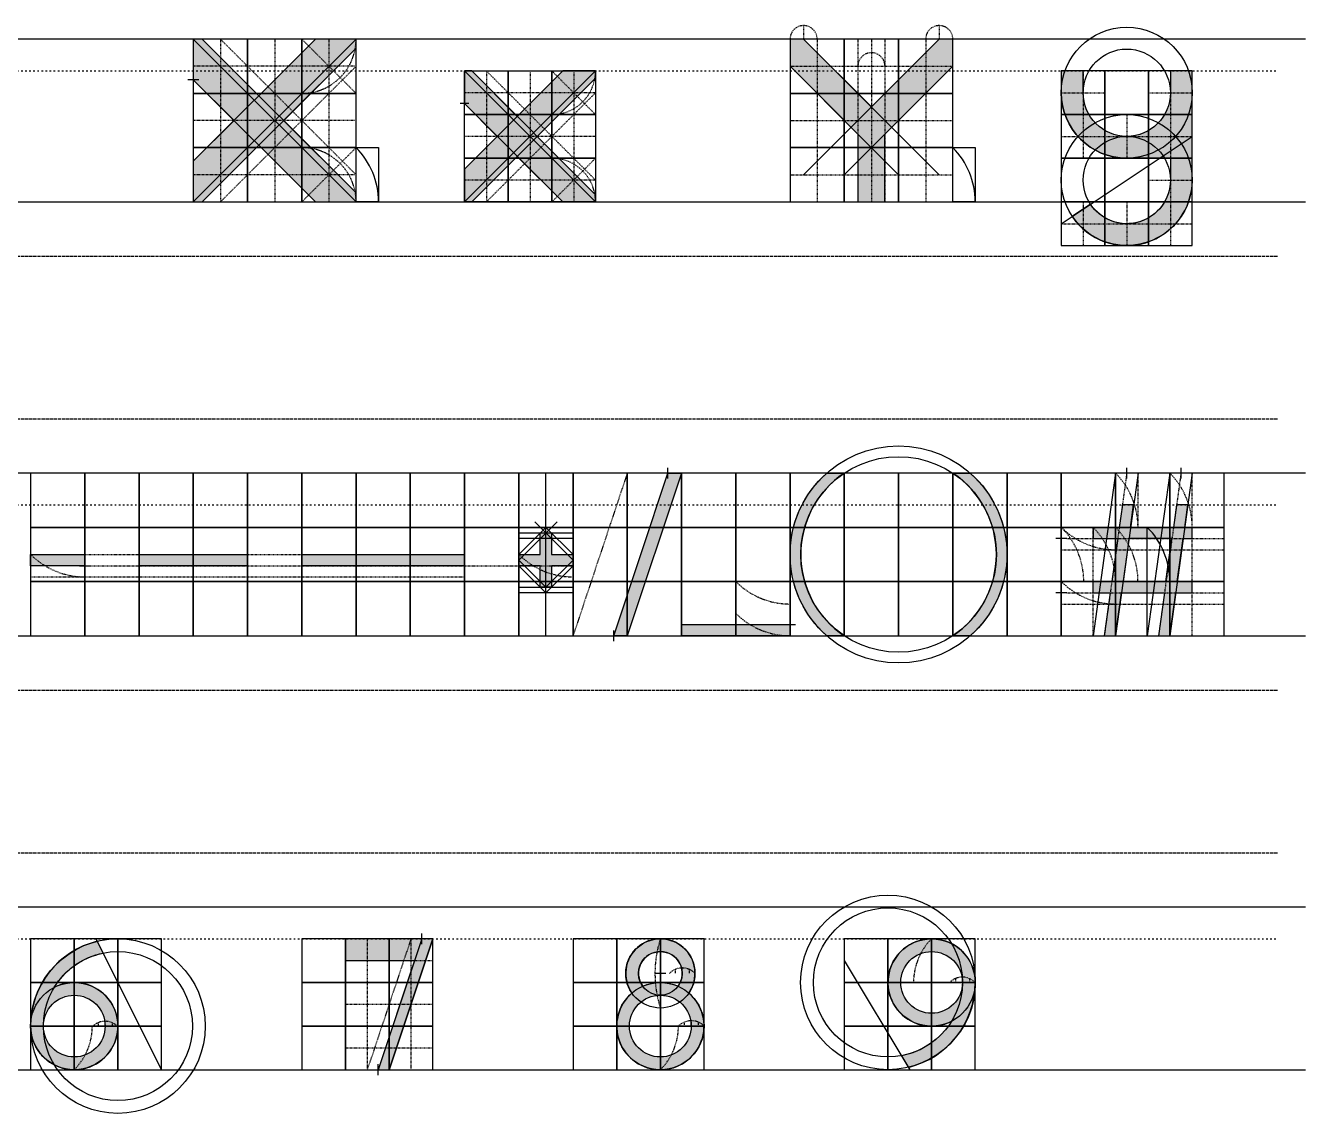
# Model space of a CAD drawing. Header units: millimetres. Extents: x -19 to 3010, y -292 to 470.
# Drawn here: x 1949.1 to 2185, y -88 to 112.5 of the extents above; entities that cross this region are included whole.
import ezdxf

# ---------------------------------------------------------------- set-up
doc = ezdxf.new("R2010")
doc.units = ezdxf.units.MM
doc.linetypes.add('ACAD_ISO02W100', pattern=[15, 12, -3])
doc.linetypes.add('ACAD_ISO03W100', pattern=[30, 12, -18])
for name, color, linetype in [('GUIDES', 252, 'Continuous'), ('guides_minor', 12, 'Continuous'), ('Lettering', 7, 'Continuous'), ('LINES', 252, 'Continuous'), ('Outlines', 5, 'Continuous')]:
    doc.layers.add(name, color=color, linetype=linetype)

msp = doc.modelspace()

# ---------------------------------------------------------------- hatches: boundary and pattern name
at = {"layer": 'Lettering'}
h = msp.add_hatch(color=256, dxfattribs=at)
h.dxf.hatch_style = 1
h.paths.add_polyline_path([(2010, 108.3578643762689), (2010, 110), (2002.5, 110), (1992.071067811866, 99.5710678118653), (1981.642135623731, 110), (1980, 110), (1980, 102.5), (1987.5, 95), (1980, 87.5), (1980, 80), (1981.642135623731, 80), (1992.071067811866, 90.4289321881347), (2002.5, 80), (2010, 80), (2010, 81.64213562373106), (1996.642135623731, 95.00000000000023)])
h = msp.add_hatch(color=256, dxfattribs=at)
h.dxf.hatch_style = 1
h.paths.add_polyline_path([(2092.5, 110), (2090, 110), (2090, 105), (2102.5, 92.5), (2102.5, 80), (2107.5, 80), (2107.5, 92.5), (2120, 105), (2120, 110), (2117.5, 110), (2105, 97.5)])
h = msp.add_hatch(color=256, dxfattribs=at)
h.dxf.hatch_style = 1
h.paths.add_polyline_path([(2054.142135623731, 102.8206469257085), (2054.142135623731, 104.142135623731), (2048.106601717798, 104.142135623731), (2039.714045207911, 95.74957911384297), (2031.321488698022, 104.142135623731), (2030, 104.142135623731), (2030, 98.10660171779807), (2036.035533905933, 92.07106781186542), (2030, 86.03553390593277), (2030, 79.99999999999989), (2031.321488698022, 79.99999999999989), (2039.71404520791, 88.3925565098881), (2048.106601717798, 79.99999999999989), (2054.142135623731, 79.99999999999989), (2054.142135623731, 81.32148869802256), (2043.392556509888, 92.07106781186565)])
h = msp.add_hatch(color=256, dxfattribs=at)
h.dxf.hatch_style = 1
edge = h.paths.add_edge_path()
edge.add_line((2144.023689270622, 100.1184463531091), (2144.023689270622, 104.1421356237309))
edge.add_line((2144.023689270622, 104.1421356237309), (2140, 104.1421356237309))
edge.add_line((2140, 104.1421356237309), (2140, 100.1184463531091))
edge.add_arc((2152.071067811865, 100.118446353109), 12.0710678118653, 179.9999999999997, 270)
edge.add_line((2152.071067811865, 88.04737854124367), (2160.118446353109, 88.04737854124352))
edge.add_line((2160.118446353109, 88.04737854124352), (2160.118446353109, 84.02368927062179))
edge.add_arc((2152.071067811865, 84.02368927062155), 8.047378541243688, -146.30993247402222, 1.7053025658242404e-12, ccw=False)
edge.add_line((2145.375244127975, 79.5598068146952), (2142.027332286031, 77.32786558673197))
edge.add_arc((2152.071067811865, 84.02368927062177), 12.07106781186531, 213.6900675259801, 360.0000000000002)
edge.add_line((2164.142135623731, 84.02368927062183), (2164.142135623731, 104.1421356237309))
edge.add_line((2164.142135623731, 104.1421356237309), (2160.118446353109, 104.142135623731))
edge.add_line((2160.118446353109, 104.142135623731), (2160.118446353109, 100.1184463531091))
edge.add_arc((2152.071067811865, 100.1184463531091), 8.047378541243688, -179.99999999999966, 2.8421709430404007e-13, ccw=False)
h = msp.add_hatch(color=256, dxfattribs=at)
h.dxf.hatch_style = 1
h.paths.add_polyline_path([(2057.5, 0), (2067.5, 30), (2070, 30), (2060, 0)])
h = msp.add_hatch(color=256, dxfattribs=at)
h.dxf.hatch_style = 1
edge = h.paths.add_edge_path()
edge.add_arc((2110, 15), 19.99999999999996, 131.4096221092707, 228.5903778907293, ccw=False)
edge.add_line((2096.771243444677, 30.00000000000001), (2100, 30))
edge.add_arc((2110, 15.00000000000002), 18.02775637731993, 123.6900675259798, 236.3099324740201)
edge.add_line((2100, 3.552713678800501e-14), (2096.771243444677, 0))
h = msp.add_hatch(color=256, dxfattribs=at)
h.dxf.hatch_style = 1
edge = h.paths.add_edge_path()
edge.add_arc((2110, 15), 18.02775637731995, 303.6900675259798, 416.3099324740202)
edge.add_line((2120, 30), (2123.228756555323, 30))
edge.add_arc((2110, 15), 19.99999999999996, -48.590377890729314, 48.590377890729314, ccw=False)
edge.add_line((2123.228756555323, -7.105427357601002e-15), (2120, 0))
h = msp.add_hatch(color=256, dxfattribs=at)
h.dxf.hatch_style = 1
h.paths.add_polyline_path([(2152.189514164975, 15.85786437626905), (2151.380711874577, 10), (2159.288973927727, 10), (2160.383731010214, 17.92893218813381), (2152.475468957065, 17.92893218813381)], flags=16)
h.paths.add_polyline_path([(2151.262265521469, 24.14213562373094), (2150.690355937289, 20), (2145.857864376269, 20.00000000000001), (2145.857864376269, 17.92893218813453), (2150.404401145199, 17.92893218813381), (2149.288973927727, 10), (2145.838623394246, 10), (2145.838623394246, 7.928932188134521), (2149.023689270622, 7.928932188132375), (2147.928932188135, 0), (2150, 0), (2151.094757082487, 7.928932188132375), (2159.023689270622, 7.928932188132375), (2157.928932188135, 0), (2160, 0), (2161.094757082487, 7.928932188132375), (2164.142135623731, 7.928932188134521), (2164.142135623731, 10), (2161.380711874577, 10), (2162.475468957064, 17.92893218813381), (2164.142135623731, 17.92893218813452), (2164.142135623731, 20), (2162.761423749153, 20), (2163.333333333333, 24.14213562373094), (2161.262265521469, 24.14213562373094), (2160.690355937289, 20), (2152.761423749154, 20), (2153.333333333333, 24.14213562373094)])
h = msp.add_hatch(color=256, dxfattribs=at)
h.dxf.hatch_style = 1
h.paths.add_polyline_path([(2040.0000001666, 14.99999983339997), (2043.964466457909, 14.99999983339997), (2043.964466185993, 18.96446598875085), (2046.035534208491, 18.96446602426365), (2046.035534480407, 15.00000036871289), (2050, 15.00000033320009), (2050, 12.92893202153451), (2046.035533981678, 12.92893202153451), (2046.035533981678, 8.964466434822155), (2043.964467040148, 8.964465674776555), (2043.964466502715, 12.92893185493449), (2040, 12.92893218813452)])
h = msp.add_hatch(color=256, dxfattribs=at)
h.dxf.hatch_style = 1
h.paths.add_polyline_path([(1950.0000003332, 14.99999966679997), (1960, 14.99999966679997), (1960, 12.92893202153451), (1950.0000003332, 12.92893202153451)])
h = msp.add_hatch(color=256, dxfattribs=at)
h.dxf.hatch_style = 1
h.paths.add_polyline_path([(1970, 15), (1990, 15), (1990, 12.92893202153451), (1970, 12.92893202153451)])
h = msp.add_hatch(color=256, dxfattribs=at)
h.dxf.hatch_style = 1
h.paths.add_polyline_path([(2000, 15), (2030, 15), (2030, 12.92893202153451), (2000, 12.92893202153451)])
h = msp.add_hatch(color=256, dxfattribs=at)
h.dxf.hatch_style = 1
h.paths.add_polyline_path([(2070, 2.071067811865476), (2090, 2.071067811865476), (2090, 0), (2070, 0)])
h = msp.add_hatch(color=256, dxfattribs=at)
h.dxf.hatch_style = 1
edge = h.paths.add_edge_path()
edge.add_arc((1966.029203429912, -71.89105659431954), 13.64912986679693, 101.14159225748199, 148.6734700769551, ccw=False)
edge.add_line((1963.391723954442, -58.49917666142134), (1962.298166534645, -56.31206182182777))
edge.add_arc((1966.094757082487, -71.95262145875611), 16.09475708248736, 103.6440847954941, 180)
edge.add_arc((1958.047378541244, -71.95262145875618), 8.047378541243688, 179.9999999999995, 477.1925554074213)
edge = h.paths.add_edge_path(flags=16)
edge.add_arc((1958.047378541244, -71.95262145875611), 5.689769392824928, 0, 360)
h = msp.add_hatch(color=256, dxfattribs=at)
h.dxf.hatch_style = 1
h.paths.add_polyline_path([(2008.047378541244, -55.85786437626905), (2008.047378541244, -59.88155364689095), (2020.789061231546, -59.88155364689095), (2014.082912447177, -80), (2016.094757082487, -80), (2024.142135623731, -55.85786437626905)])
h = msp.add_hatch(color=256, dxfattribs=at)
h.dxf.hatch_style = 1
edge = h.paths.add_edge_path(flags=16)
edge.add_arc((2066.094757082487, -71.95262145875611), 5.690355349825495, 0, 360)
edge = h.paths.add_edge_path(flags=16)
edge.add_arc((2066.094757082487, -71.95262145875783), 8.047378541245095, 66.09429249392127, 113.90570750607861, ccw=False)
edge.add_arc((2066.094757082488, -62.23857625084582), 4.023688683158295, 324.1414305569926, 450.0000000000064)
edge.add_arc((2066.094757082487, -62.23857625084582), 4.023688683158348, 89.99999999999352, 215.8585694430074)
edge = h.paths.add_edge_path()
edge.add_arc((2066.094757082487, -62.23857625084589), 6.380711874576779, 325.4431793878272, 574.5568206121726)
edge.add_arc((2066.094757082487, -71.95262145875598), 8.0473785412435, 130.7680494515897, 409.2319505484102)
h = msp.add_hatch(color=256, dxfattribs=at)
h.dxf.hatch_style = 1
edge = h.paths.add_edge_path()
edge.add_arc((2108.047378541244, -63.9052429175129), 13.73773171078868, 280.3775996174066, 328.6002662787686, ccw=False)
edge.add_line((2110.522019264611, -77.41825242124173), (2111.804295601838, -79.55537964995335))
edge.add_arc((2108.047378541244, -63.90524291751264), 16.09475708248718, 283.498794186874, 360.0000000000005)
edge.add_arc((2116.094757082486, -63.90524291751226), 8.047378541244598, 359.9999999999982, 657.2005325575424)
edge = h.paths.add_edge_path(flags=16)
edge.add_arc((2116.094757082487, -63.90524291751251), 5.690368057419843, 0, 360)

# ---------------------------------------------------------------- linework, layer by layer
at = {"layer": 'GUIDES', "linetype": 'ACAD_ISO02W100', "ltscale": 0.005}
for p, q in [((1985, 110), (1985, 100)), ((1995, 110), (1995, 100)), ((2005, 110), (2005, 100)), ((2095, 110), (2095, 100)), ((2105, 110), (2105, 100)), ((2115, 110), (2115, 100)), ((1990, 105), (1980, 105)), ((2000, 105), (1990, 105)), ((2010, 105), (2000, 105)), ((2034.023689270622, 104.142135623731), (2034.023689270622, 96.09475708248726)), ((2042.071067811866, 104.142135623731), (2042.071067811866, 96.09475708248726)), ((2050.118446353109, 104.142135623731), (2050.118446353109, 96.09475708248726)), ((2090, 105), (2100, 105)), ((2100, 105), (2110, 105)), ((2110, 105), (2120, 105)), ((2144.023689270622, 104.1421356237309), (2144.023689270622, 96.0947570824872)), ((2160.118446353109, 104.1421356237309), (2160.118446353109, 96.0947570824872)), ((1985, 100), (1985, 90)), ((1995, 100), (1995, 90)), ((2005, 100), (2005, 90)), ((2038.047378541244, 100.1184463531091), (2030, 100.1184463531091)), ((2046.094757082487, 100.1184463531091), (2038.047378541244, 100.1184463531091)), ((2054.142135623731, 100.1184463531091), (2046.094757082487, 100.1184463531091)), ((2095, 100), (2095, 90)), ((2105, 100), (2105, 90)), ((2115, 100), (2115, 90)), ((2140, 100.1184463531091), (2148.047378541243, 100.1184463531091)), ((2156.094757082487, 100.1184463531091), (2164.142135623731, 100.1184463531091)), ((1990, 95), (1980, 95)), ((2000, 95), (1990, 95)), ((2010, 95), (2000, 95)), ((2034.023689270622, 96.09475708248726), (2034.023689270622, 88.04737854124357)), ((2042.071067811866, 96.09475708248726), (2042.071067811866, 88.04737854124357)), ((2050.118446353109, 96.09475708248726), (2050.118446353109, 88.04737854124357)), ((2090, 95), (2100, 95)), ((2100, 95), (2110, 95)), ((2110, 95), (2120, 95)), ((2144.023689270622, 96.0947570824872), (2144.023689270622, 88.04737854124352)), ((2152.071067811865, 96.0947570824872), (2152.071067811865, 88.04737854124352)), ((2160.118446353109, 96.0947570824872), (2160.118446353109, 88.04737854124352)), ((2038.047378541244, 92.07106781186542), (2030, 92.07106781186542)), ((2046.094757082487, 92.07106781186542), (2038.047378541244, 92.07106781186542)), ((2054.142135623731, 92.07106781186542), (2046.094757082487, 92.07106781186542)), ((2140, 92.07106781186536), (2148.047378541243, 92.07106781186536)), ((2148.047378541243, 92.07106781186536), (2156.094757082487, 92.07106781186536)), ((2156.094757082487, 92.07106781186536), (2164.142135623731, 92.07106781186536)), ((1985, 90), (1985, 80)), ((1995, 90), (1995, 80)), ((2005, 90), (2005, 80)), ((2095, 90), (2095, 80)), ((2105, 90), (2105, 80)), ((2115, 90), (2115, 80)), ((2034.023689270622, 88.04737854124357), (2034.023689270622, 79.99999999999989)), ((2042.071067811866, 88.04737854124357), (2042.071067811866, 79.99999999999989)), ((2050.118446353109, 88.04737854124357), (2050.118446353109, 79.99999999999989)), ((2160.118446353109, 88.04737854124363), (2160.118446353109, 79.99999999999994)), ((1990, 85), (1980, 85)), ((2000, 85), (1990, 85)), ((2010, 85), (2000, 85)), ((2090, 85), (2100, 85)), ((2100, 85), (2110, 85)), ((2110, 85), (2120, 85)), ((2038.047378541244, 84.02368927062173), (2030, 84.02368927062173)), ((2046.094757082487, 84.02368927062173), (2038.047378541244, 84.02368927062173)), ((2054.142135623731, 84.02368927062173), (2046.094757082487, 84.02368927062173)), ((2156.094757082487, 84.02368927062179), (2164.142135623731, 84.02368927062179)), ((2144.023689270622, 79.99999999999994), (2144.023689270622, 71.95262145875625)), ((2152.071067811865, 79.99999999999994), (2152.071067811865, 71.95262145875625)), ((2160.118446353109, 79.99999999999994), (2160.118446353109, 71.95262145875625)), ((2140, 75.9763107293781), (2148.047378541243, 75.9763107293781)), ((2148.047378541243, 75.9763107293781), (2156.094757082487, 75.9763107293781)), ((2156.094757082487, 75.9763107293781), (2164.142135623731, 75.9763107293781)), ((2012.071067811865, -55.85786437626911), (2012.071067811865, -63.90524291751279)), ((2020.118446353109, -55.85786437626911), (2020.118446353109, -63.90524291751279)), ((2008.047378541243, -59.88155364689095), (2016.094757082487, -59.88155364689095)), ((2016.094757082487, -59.88155364689095), (2024.142135623731, -59.88155364689095)), ((2012.071067811865, -63.90524291751279), (2012.071067811865, -71.95262145875648)), ((2020.118446353109, -63.90524291751279), (2020.118446353109, -71.95262145875648)), ((2008.047378541243, -67.92893218813464), (2016.094757082487, -67.92893218813464)), ((2016.094757082487, -67.92893218813464), (2024.142135623731, -67.92893218813464)), ((2012.071067811865, -71.95262145875637), (2012.071067811865, -80.00000000000006)), ((2020.118446353109, -71.95262145875637), (2020.118446353109, -80.00000000000006)), ((2008.047378541243, -75.97631072937821), (2016.094757082487, -75.97631072937821)), ((2016.094757082487, -75.97631072937821), (2024.142135623731, -75.97631072937821))]:
    msp.add_line(p, q, dxfattribs=at)
at = {"layer": 'GUIDES'}
for points in [[(1980, 110), (1980, 100), (1990, 100), (1990, 110)], [(1990, 110), (1990, 100), (2000, 100), (2000, 110)], [(2000, 110), (2000, 100), (2010, 100), (2010, 110)], [(2090, 100), (2100, 100), (2100, 110), (2090, 110)], [(2100, 100), (2110, 100), (2110, 110), (2100, 110)], [(2110, 100), (2120, 100), (2120, 110), (2110, 110)], [(2030, 104.142135623731), (2038.047378541244, 104.142135623731), (2038.047378541244, 96.09475708248726), (2030, 96.09475708248726)], [(2038.047378541244, 104.142135623731), (2046.094757082487, 104.142135623731), (2046.094757082487, 96.09475708248726), (2038.047378541244, 96.09475708248726)], [(2046.094757082487, 104.142135623731), (2054.142135623731, 104.142135623731), (2054.142135623731, 96.09475708248726), (2046.094757082487, 96.09475708248726)], [(2140, 96.09475708248726), (2148.047378541244, 96.09475708248726), (2148.047378541244, 104.142135623731), (2140, 104.142135623731)], [(2148.047378541244, 96.09475708248726), (2156.094757082487, 96.09475708248726), (2156.094757082487, 104.142135623731), (2148.047378541244, 104.142135623731)], [(2156.094757082487, 96.09475708248726), (2164.142135623731, 96.09475708248726), (2164.142135623731, 104.142135623731), (2156.094757082487, 104.142135623731)], [(1980, 100), (1980, 90), (1990, 90), (1990, 100)], [(1990, 100), (1990, 90), (2000, 90), (2000, 100)], [(2000, 100), (2000, 90), (2010, 90), (2010, 100)], [(2090, 90), (2100, 90), (2100, 100), (2090, 100)], [(2100, 90), (2110, 90), (2110, 100), (2100, 100)], [(2110, 90), (2120, 90), (2120, 100), (2110, 100)], [(2030, 96.09475708248726), (2038.047378541244, 96.09475708248726), (2038.047378541244, 88.04737854124369), (2030, 88.04737854124369)], [(2038.047378541244, 96.09475708248726), (2046.094757082487, 96.09475708248726), (2046.094757082487, 88.04737854124369), (2038.047378541244, 88.04737854124369)], [(2046.094757082487, 96.09475708248726), (2054.142135623731, 96.09475708248726), (2054.142135623731, 88.04737854124369), (2046.094757082487, 88.04737854124369)], [(2140, 88.04737854124369), (2148.047378541244, 88.04737854124369), (2148.047378541244, 96.09475708248726), (2140, 96.09475708248726)], [(2148.047378541244, 88.04737854124369), (2156.094757082487, 88.04737854124369), (2156.094757082487, 96.09475708248726), (2148.047378541244, 96.09475708248726)], [(2156.094757082487, 88.04737854124369), (2164.142135623731, 88.04737854124369), (2164.142135623731, 96.09475708248726), (2156.094757082487, 96.09475708248726)], [(1980, 90), (1980, 80), (1990, 80), (1990, 90)], [(1990, 90), (1990, 80), (2000, 80), (2000, 90)], [(2000, 90), (2000, 80), (2010, 80), (2010, 90)], [(2014.142135623731, 80), (2010, 80), (2010, 90), (2014.142135623731, 90)], [(2090, 80), (2100, 80), (2100, 90), (2090, 90)], [(2100, 80), (2110, 80), (2110, 90), (2100, 90)], [(2110, 80), (2120, 80), (2120, 90), (2110, 90)], [(2124.142135623731, 80), (2120, 80), (2120, 90), (2124.142135623731, 90)], [(2030, 88.04737854124369), (2038.047378541244, 88.04737854124369), (2038.047378541244, 80), (2030, 80)], [(2038.047378541244, 88.04737854124369), (2046.094757082487, 88.04737854124369), (2046.094757082487, 80), (2038.047378541244, 80)], [(2046.094757082487, 88.04737854124369), (2054.142135623731, 88.04737854124369), (2054.142135623731, 80), (2046.094757082487, 80)], [(2140, 80), (2148.047378541244, 80), (2148.047378541244, 88.04737854124369), (2140, 88.04737854124369)], [(2148.047378541244, 80), (2156.094757082487, 80), (2156.094757082487, 88.04737854124369), (2148.047378541244, 88.04737854124369)], [(2156.094757082487, 80), (2164.142135623731, 80), (2164.142135623731, 88.04737854124369), (2156.094757082487, 88.04737854124369)], [(2140, 71.95262145875631), (2148.047378541244, 71.95262145875631), (2148.047378541244, 80), (2140, 80)], [(2148.047378541244, 71.95262145875631), (2156.094757082487, 71.95262145875631), (2156.094757082487, 80), (2148.047378541244, 80)], [(2156.094757082487, 71.95262145875631), (2164.142135623731, 71.95262145875631), (2164.142135623731, 80), (2156.094757082487, 80)], [(1950, 20), (1960, 20), (1960, 30), (1950, 30)], [(1960, 20), (1970, 20), (1970, 30), (1960, 30)], [(1970, 20), (1980, 20), (1980, 30), (1970, 30)], [(1980, 20), (1990, 20), (1990, 30), (1980, 30)], [(1990, 20), (2000, 20), (2000, 30), (1990, 30)], [(2000, 20), (2010, 20), (2010, 30), (2000, 30)], [(2010, 20), (2020, 20), (2020, 30), (2010, 30)], [(2020, 20), (2030, 20), (2030, 30), (2020, 30)], [(2030, 20), (2040, 20), (2040, 30), (2030, 30)], [(2040, 20), (2050, 20), (2050, 30), (2040, 30)], [(2050, 20), (2060, 20), (2060, 30), (2050, 30)], [(2060, 20), (2070, 20), (2070, 30), (2060, 30)], [(2070, 20), (2080, 20), (2080, 30), (2070, 30)], [(2080, 20), (2090, 20), (2090, 30), (2080, 30)], [(2090, 20), (2100, 20), (2100, 30), (2090, 30)], [(2100, 20), (2110, 20), (2110, 30), (2100, 30)], [(2110, 20), (2120, 20), (2120, 30), (2110, 30)], [(2120, 20), (2130, 20), (2130, 30), (2120, 30)], [(2130, 20), (2140, 20), (2140, 30), (2130, 30)], [(2140, 20), (2150, 20), (2150, 30), (2140, 30)], [(2150, 20), (2160, 20), (2160, 30), (2150, 30)], [(2160, 20), (2170, 20), (2170, 30), (2160, 30)], [(1950, 10), (1960, 10), (1960, 20), (1950, 20)], [(1960, 10), (1970, 10), (1970, 20), (1960, 20)], [(1970, 10), (1980, 10), (1980, 20), (1970, 20)], [(1980, 10), (1990, 10), (1990, 20), (1980, 20)], [(1990, 10), (2000, 10), (2000, 20), (1990, 20)], [(2000, 10), (2010, 10), (2010, 20), (2000, 20)], [(2010, 10), (2020, 10), (2020, 20), (2010, 20)], [(2020, 10), (2030, 10), (2030, 20), (2020, 20)], [(2030, 10), (2040, 10), (2040, 20), (2030, 20)], [(2040, 10), (2050, 10), (2050, 20), (2040, 20)], [(2050, 10), (2060, 10), (2060, 20), (2050, 20)], [(2060, 10), (2070, 10), (2070, 20), (2060, 20)], [(2070, 10), (2080, 10), (2080, 20), (2070, 20)], [(2080, 10), (2090, 10), (2090, 20), (2080, 20)], [(2090, 10), (2100, 10), (2100, 20), (2090, 20)], [(2100, 10), (2110, 10), (2110, 20), (2100, 20)], [(2110, 10), (2120, 10), (2120, 20), (2110, 20)], [(2120, 10), (2130, 10), (2130, 20), (2120, 20)], [(2130, 10), (2140, 10), (2140, 20), (2130, 20)], [(2140, 10), (2150, 10), (2150, 20), (2140, 20)], [(2150, 10), (2160, 10), (2160, 20), (2150, 20)], [(2160, 10), (2170, 10), (2170, 20), (2160, 20)], [(1950, 0), (1960, 0), (1960, 10), (1950, 10)], [(1960, 0), (1970, 0), (1970, 10), (1960, 10)], [(1970, 0), (1980, 0), (1980, 10), (1970, 10)], [(1980, 0), (1990, 0), (1990, 10), (1980, 10)], [(1990, 0), (2000, 0), (2000, 10), (1990, 10)], [(2000, 0), (2010, 0), (2010, 10), (2000, 10)], [(2010, 0), (2020, 0), (2020, 10), (2010, 10)], [(2020, 0), (2030, 0), (2030, 10), (2020, 10)], [(2030, 0), (2040, 0), (2040, 10), (2030, 10)], [(2040, 0), (2050, 0), (2050, 10), (2040, 10)], [(2050, 0), (2060, 0), (2060, 10), (2050, 10)], [(2060, 0), (2070, 0), (2070, 10), (2060, 10)], [(2070, 0), (2080, 0), (2080, 10), (2070, 10)], [(2080, 0), (2090, 0), (2090, 10), (2080, 10)], [(2090, 0), (2100, 0), (2100, 10), (2090, 10)], [(2100, 0), (2110, 0), (2110, 10), (2100, 10)], [(2110, 0), (2120, 0), (2120, 10), (2110, 10)], [(2120, 0), (2130, 0), (2130, 10), (2120, 10)], [(2130, 0), (2140, 0), (2140, 10), (2130, 10)], [(2140, 0), (2150, 0), (2150, 10), (2140, 10)], [(2150, 0), (2160, 0), (2160, 10), (2150, 10)], [(2160, 0), (2170, 0), (2170, 10), (2160, 10)], [(1950, -63.90524291751274), (1958.047378541244, -63.90524291751274), (1958.047378541244, -55.85786437626905), (1950, -55.85786437626905)], [(1958.047378541244, -63.90524291751274), (1966.094757082487, -63.90524291751274), (1966.094757082487, -55.85786437626905), (1958.047378541244, -55.85786437626905)], [(1966.094757082487, -63.90524291751274), (1974.142135623731, -63.90524291751274), (1974.142135623731, -55.85786437626905), (1966.094757082487, -55.85786437626905)], [(2000, -63.90524291751274), (2008.047378541244, -63.90524291751274), (2008.047378541244, -55.85786437626905), (2000, -55.85786437626905)], [(2008.047378541244, -63.90524291751274), (2016.094757082487, -63.90524291751274), (2016.094757082487, -55.85786437626905), (2008.047378541244, -55.85786437626905)], [(2016.094757082487, -63.90524291751274), (2024.142135623731, -63.90524291751274), (2024.142135623731, -55.85786437626905), (2016.094757082487, -55.85786437626905)], [(2050, -63.90524291751274), (2058.047378541244, -63.90524291751274), (2058.047378541244, -55.85786437626905), (2050, -55.85786437626905)], [(2058.047378541244, -63.90524291751274), (2066.094757082487, -63.90524291751274), (2066.094757082487, -55.85786437626905), (2058.047378541244, -55.85786437626905)], [(2066.094757082487, -63.90524291751274), (2074.142135623731, -63.90524291751274), (2074.142135623731, -55.85786437626905), (2066.094757082487, -55.85786437626905)], [(2100, -63.90524291751272), (2108.047378541244, -63.90524291751272), (2108.047378541244, -55.85786437626903), (2100, -55.85786437626903)], [(2108.047378541244, -63.90524291751272), (2116.094757082487, -63.90524291751272), (2116.094757082487, -55.85786437626903), (2108.047378541244, -55.85786437626903)], [(2116.094757082487, -63.90524291751272), (2124.142135623731, -63.90524291751272), (2124.142135623731, -55.85786437626903), (2116.094757082487, -55.85786437626903)], [(1950, -71.95262145875631), (1958.047378541244, -71.95262145875631), (1958.047378541244, -63.90524291751274), (1950, -63.90524291751274)], [(1958.047378541244, -71.95262145875631), (1966.094757082487, -71.95262145875631), (1966.094757082487, -63.90524291751274), (1958.047378541244, -63.90524291751274)], [(1966.094757082487, -71.95262145875631), (1974.142135623731, -71.95262145875631), (1974.142135623731, -63.90524291751274), (1966.094757082487, -63.90524291751274)], [(2000, -71.95262145875631), (2008.047378541244, -71.95262145875631), (2008.047378541244, -63.90524291751274), (2000, -63.90524291751274)], [(2008.047378541244, -71.95262145875631), (2016.094757082487, -71.95262145875631), (2016.094757082487, -63.90524291751274), (2008.047378541244, -63.90524291751274)], [(2016.094757082487, -71.95262145875631), (2024.142135623731, -71.95262145875631), (2024.142135623731, -63.90524291751274), (2016.094757082487, -63.90524291751274)], [(2050, -71.95262145875631), (2058.047378541244, -71.95262145875631), (2058.047378541244, -63.90524291751274), (2050, -63.90524291751274)], [(2058.047378541244, -71.95262145875631), (2066.094757082487, -71.95262145875631), (2066.094757082487, -63.90524291751274), (2058.047378541244, -63.90524291751274)], [(2066.094757082487, -71.95262145875631), (2074.142135623731, -71.95262145875631), (2074.142135623731, -63.90524291751274), (2066.094757082487, -63.90524291751274)], [(2100, -71.9526214587563), (2108.047378541244, -71.9526214587563), (2108.047378541244, -63.90524291751272), (2100, -63.90524291751272)], [(2108.047378541244, -71.9526214587563), (2116.094757082487, -71.9526214587563), (2116.094757082487, -63.90524291751272), (2108.047378541244, -63.90524291751272)], [(2116.094757082487, -71.9526214587563), (2124.142135623731, -71.9526214587563), (2124.142135623731, -63.90524291751272), (2116.094757082487, -63.90524291751272)], [(1950, -80), (1958.047378541244, -80), (1958.047378541244, -71.95262145875631), (1950, -71.95262145875631)], [(1958.047378541244, -80), (1966.094757082487, -80), (1966.094757082487, -71.95262145875631), (1958.047378541244, -71.95262145875631)], [(1966.094757082487, -80), (1974.142135623731, -80), (1974.142135623731, -71.95262145875631), (1966.094757082487, -71.95262145875631)], [(2000, -80), (2008.047378541244, -80), (2008.047378541244, -71.95262145875631), (2000, -71.95262145875631)], [(2008.047378541244, -80), (2016.094757082487, -80), (2016.094757082487, -71.95262145875631), (2008.047378541244, -71.95262145875631)], [(2016.094757082487, -80), (2024.142135623731, -80), (2024.142135623731, -71.95262145875631), (2016.094757082487, -71.95262145875631)], [(2050, -80), (2058.047378541244, -80), (2058.047378541244, -71.95262145875631), (2050, -71.95262145875631)], [(2058.047378541244, -80), (2066.094757082487, -80), (2066.094757082487, -71.95262145875631), (2058.047378541244, -71.95262145875631)], [(2066.094757082487, -80), (2074.142135623731, -80), (2074.142135623731, -71.95262145875631), (2066.094757082487, -71.95262145875631)], [(2100, -79.99999999999999), (2108.047378541244, -79.99999999999999), (2108.047378541244, -71.9526214587563), (2100, -71.9526214587563)], [(2108.047378541244, -79.99999999999999), (2116.094757082487, -79.99999999999999), (2116.094757082487, -71.9526214587563), (2108.047378541244, -71.9526214587563)], [(2116.094757082487, -79.99999999999999), (2124.142135623731, -79.99999999999999), (2124.142135623731, -71.9526214587563), (2116.094757082487, -71.9526214587563)]]:
    msp.add_lwpolyline(points, close=True, dxfattribs=at)
for centre in [(2000, 80), (2110, 80)]:
    msp.add_arc(centre, 14.14213562373095, 0, 45.00000000000821, dxfattribs=at)
at = {"layer": 'guides_minor', "linetype": 'ACAD_ISO02W100', "ltscale": 0.005}
for p, q in [((2092.5, 112.5), (2092.5, 110)), ((2117.5, 112.5), (2117.5, 110)), ((2000, 110), (2010, 100)), ((2102.5, 110), (2102.5, 80)), ((2107.5, 110), (2107.5, 80)), ((2046.094757082487, 104.142135623731), (2054.142135623731, 96.09475708248726)), ((2000, 80), (2010, 90)), ((2046.094757082487, 79.99999999999989), (2054.142135623731, 88.04737854124357)), ((2154.142135623731, 20), (2154.142135623731, 30)), ((2164.142135623731, 0), (2164.142135623731, 30)), ((2145.857864376269, 0), (2145.857864376269, 20)), ((1950, 15), (2030, 15)), ((2140, 15.85786437626905), (2170, 15.85786437626905)), ((1950, 10.85786437626905), (2030, 10.85786437626905)), ((2140, 5.857864376269042), (2170, 5.857864376269042)), ((2068.838255078069, -61.49891500803497), (2068.838255078069, -62.23857625084632)), ((2071.398636453222, -61.49891500803497), (2071.398636453222, -62.23857625084632)), ((2120.50490903713, -63.18258882149077), (2120.50490903713, -63.92225006430213)), ((2123.065290412284, -63.18258882149077), (2123.065290412284, -63.92225006430213)), ((1962.456957246492, -71.32844559271314), (1962.456957246492, -72.06810683552449)), ((1965.017338621645, -71.32844559271314), (1965.017338621645, -72.06810683552449)), ((2070.504921744736, -71.212960215945), (2070.504921744736, -71.95262145875635)), ((2073.065303119889, -71.212960215945), (2073.065303119889, -71.95262145875635))]:
    msp.add_line(p, q, dxfattribs=at)
at = {"layer": 'guides_minor'}
for p, q in [((2010, 110), (1980, 80)), ((2010, 80), (1980, 110)), ((2002.5, 110), (1980, 87.5)), ((2010, 81.64213562373106), (1981.642135623731, 110)), ((2092.5, 110), (2117.5, 85)), ((2117.5, 110), (2092.5, 85)), ((2010, 108.3578643762689), (1981.642135623731, 80)), ((2054.142135623731, 104.142135623731), (2030, 79.99999999999989)), ((2054.142135623731, 79.99999999999989), (2030, 104.142135623731)), ((2048.106601717798, 104.142135623731), (2030, 86.03553390593277)), ((2054.142135623731, 81.32148869802256), (2031.321488698022, 104.142135623731)), ((2090, 105), (2110, 85)), ((2120, 105), (2100, 85)), ((2002.5, 80), (1980, 102.5)), ((2054.142135623731, 102.8206469257085), (2031.321488698022, 79.99999999999989)), ((2048.106601717798, 79.99999999999989), (2030, 98.10660171779807)), ((2140, 75.97631072937816), (2164.142135623731, 92.07106781186548)), ((2067.5, 29), (2067.5, 31)), ((2152.071067811865, 29.00000000000144), (2152.071067811865, 31.00000000000144)), ((2162.071067811865, 29.00000000000144), (2162.071067811865, 31.00000000000144)), ((2045.0000001666, 0), (2045, 30)), ((2150, 30), (2145.857864376269, 0)), ((2154.142135623731, 30), (2150, 0)), ((2160, 30), (2155.857864376269, 0)), ((2164.142135623731, 30), (2160, 0)), ((2039.9999999167, 13.96446584416729), (2047.071067895166, 21.03553382263278)), ((2040, 14.99999966679997), (2045.0000003332, 20)), ((2040, 18.96446598875085), (2050, 18.96446598875085)), ((2050.000000261403, 13.96446589970214), (2042.928932204399, 21.03553379962949)), ((2045.0000003332, 20), (2050, 15.00000033320009)), ((2155.857864376269, 0), (2155.857864376269, 20)), ((2050, 17.92893175536915), (2040, 17.92893175536915)), ((2141.000000000001, 17.92893218813381), (2139.000000000001, 17.92893218813381)), ((1959, 12.92893202153451), (1961, 12.92893202153451)), ((2039.9999999167, 13.96446584416729), (2044.999999706069, 8.964466054799356)), ((2040.0000003332, 12.92893202153451), (2045.00000013407, 7.928932220665194)), ((2045.00000013407, 7.928932220665194), (2050, 12.92893202153451)), ((2050.000000261403, 13.96446589970214), (2045.000000527569, 8.96446605479936)), ((2040, 8.964466054799356), (2050, 8.964466054799356)), ((2050, 7.928932232166578), (2040, 7.928932232166578)), ((2141.000000000001, 7.928932188132375), (2139.000000000001, 7.928932188132375)), ((2057.5, -1), (2057.5, 1)), ((2089, 2.071067978465493), (2091, 2.071067978465493)), ((1974.142135623731, -80), (1962.071067811866, -55.85786437626905)), ((2022.13029098842, -55.85786437626905), (2014.082912447177, -80)), ((2024.142135623731, -55.85786437626906), (2016.094757082487, -80)), ((2022.13029098842, -56.85786437626905), (2022.13029098842, -54.85786437626905)), ((2070.118445765646, -62.23857625084632), (2070.118445765646, -61.23857625084622)), ((2100, -59.88155364689088), (2112.071067811866, -79.99999999999999)), ((2067.094757082487, -62.23857625084599), (2065.094757082487, -62.23857625084599)), ((2121.785099724707, -63.92225006430213), (2121.785099724707, -62.92225006430203)), ((1963.737147934069, -72.06810683552449), (1963.737147934069, -71.06810683552439)), ((2071.785112432313, -71.95262145875635), (2071.785112432313, -70.95262145875625)), ((2014.082912447177, -81), (2014.082912447177, -79))]:
    msp.add_line(p, q, dxfattribs=at)
at = {"layer": 'guides_minor', "linetype": 'ACAD_ISO03W100', "ltscale": 0.005}
for p, q in [((2010, 85), (1985, 110)), ((2010, 105), (1985, 80)), ((2054.142135623731, 84.02368927062173), (2034.023689270622, 104.142135623731)), ((2054.142135623731, 100.1184463531091), (2034.023689270622, 79.99999999999989)), ((2060, 30), (2050, 0)), ((2152.071067811866, 30), (2147.928932188135, 0)), ((2162.071067811866, 30), (2157.928932188135, 0)), ((2141.000000000001, 17.92893218813381), (2170, 17.92893218813381)), ((1959, 12.92893202153451), (1950, 12.92893202153451)), ((1961, 12.92893202153451), (2050, 12.92893202153451)), ((2141.000000000001, 7.928932188132375), (2170, 7.928932188132375)), ((2020.118446353109, -55.85786437626905), (2012.071067811866, -80))]:
    msp.add_line(p, q, dxfattribs=at)
at = {"layer": 'guides_minor'}
for centre, radius in [((2152.071067811865, 100.1184463531091), 12.07106781186548), ((2152.071067811865, 100.1184463531091), 8.047378541243688), ((2152.071067811865, 84.02368927062184), 12.07106781186548), ((2152.071067811865, 84.02368927062184), 8.047378541243688), ((2110, 15), 20), ((2110, 15), 18.02775637731995), ((2108.047378541244, -63.90524291751271), 16.09475708248738), ((2108.047378541244, -63.90524291751271), 13.737731710789), ((1966.094757082487, -71.95262145875631), 16.09475708248738), ((2066.094757082487, -62.23857625084599), 6.380711874576932), ((2116.094757082487, -63.90524291751271), 8.047378541243688), ((1966.094757082487, -71.95262145875631), 13.73714793406862), ((2066.094757082487, -62.23857625084599), 4.023688683158525), ((2116.094757082487, -63.90524291751271), 5.690368057419843), ((1958.047378541244, -71.95262145875631), 8.047378541243688), ((2066.094757082487, -71.95262145875631), 8.047378541243688), ((1958.047378541244, -71.95262145875631), 5.689769392824928), ((2066.094757082487, -71.95262145875631), 5.690355349825495)]:
    msp.add_circle(centre, radius, dxfattribs=at)
at = {"layer": 'guides_minor', "linetype": 'ACAD_ISO02W100', "ltscale": 0.005}
for centre, radius, start, end in [((2092.5, 110), 2.5, 0, 180), ((2117.5, 110), 2.5, 0, 180), ((2000, 110), 10, 270, 0), ((2105, 105), 2.5, 0, 180), ((2046.094757082487, 104.142135623731), 8.047378541243651, 270, 0), ((2000, 80), 10, 0, 90), ((2046.094757082487, 79.99999999999989), 8.047378541243651, 0, 90), ((2140, 20), 14.14213562373095, 0, 45.00000000000821), ((2150, 20), 14.14213562373095, 0, 45.00000000000821), ((2150, 30), 14.14213562373095, 225.0000000000082, 270), ((2135.857864376269, 10), 14.14213562373095, 0, 45.00000000000821), ((1960, 25), 14.14213562373095, 225.0000000000082, 270), ((2050, 25), 14.14213562373095, 225.0000000000082, 270), ((2150, 19.99999999999999), 14.14213562373095, 225.0000000000082, 270), ((2090, 14.14213562373095), 14.14213562373095, 225.0000000000047, 270), ((2085.951499095671, -62.23857625084599), 20.85674201318369, 162.1858509591057, 197.8141490408942), ((2124.142135623731, -63.90524291751271), 11.38071187457704, 134.9999999999918, 180), ((2070.118445765646, -64.51635264396077), 3.277776393114799, 90, 135.9795458161142), ((2070.118445765646, -64.51635264396174), 3.277776393115779, 44.02045418389916, 90), ((2121.785099724707, -66.20002645741657), 3.277776393114799, 90, 135.9795458161142), ((2121.785099724707, -66.20002645741754), 3.277776393115779, 44.02045418389916, 90), ((1950, -71.95262145875631), 11.38071187457704, 314.9999999999918, 0), ((1963.737147934069, -74.34588322863894), 3.277776393114799, 90, 135.9795458161096), ((1963.737147934069, -74.3458832286399), 3.277776393115779, 44.02045418389915, 90), ((2058.047378541244, -71.95262145875631), 11.38071187457704, 314.9999999999918, 0), ((2071.785112432313, -74.2303978518708), 3.277776393114799, 90, 135.9795458161142), ((2071.785112432313, -74.23039785187177), 3.277776393115779, 44.02045418389915, 90)]:
    msp.add_arc(centre, radius, start, end, dxfattribs=at)
at = {"layer": 'guides_minor', "linetype": 'ACAD_ISO03W100', "ltscale": 0.005}
for centre, start, end in [((2130, 10), 0, 45.00000000000821), ((2140, 10), 0, 45.00000000000821), ((2090, 20), 225.0000000000082, 270)]:
    msp.add_arc(centre, 14.14213562373095, start, end, dxfattribs=at)
at = {"layer": 'guides_minor'}
msp.add_arc((2145.857864376269, 10), 14.14213562373095, 0, 45.00000000000821, dxfattribs=at)
at = {"layer": 'Lettering'}
for p, q in [((1981, 102.5), (1979, 102.5)), ((2030.804737854124, 98.10660171779807), (2029.195262145876, 98.10660171779807))]:
    msp.add_line(p, q, dxfattribs=at)
at = {"layer": 'LINES'}
for p, q in [((2185, 110), (1635, 110)), ((1635, 80), (2185, 80)), ((2185, 30), (1635, 30)), ((1635, 0), (2185, 0)), ((2185, -50), (1635, -50)), ((1635, -80), (2185, -80))]:
    msp.add_line(p, q, dxfattribs=at)
at = {"layer": 'LINES', "linetype": 'ACAD_ISO03W100', "ltscale": 0.025}
for p, q in [((1640, 104.1421356237309), (2180, 104.1421356237309)), ((1640, 24.14213562373094), (2180, 24.14213562373094)), ((1640, -55.85786437626906), (2180, -55.85786437626906))]:
    msp.add_line(p, q, dxfattribs=at)
at = {"layer": 'LINES', "linetype": 'ACAD_ISO02W100', "ltscale": 0.05}
for p, q in [((1640, 70), (2180, 70)), ((1640, 40), (2180, 40)), ((1640, -10), (2180, -10)), ((1640, -40), (2180, -40))]:
    msp.add_line(p, q, dxfattribs=at)
at = {"layer": 'Outlines'}
for points in [[(2010, 108.3578643762689), (2010, 110), (2002.5, 110), (1992.071067811866, 99.5710678118653), (1981.642135623731, 110), (1980, 110), (1980, 102.5), (1987.5, 95), (1980, 87.5), (1980, 80), (1981.642135623731, 80), (1992.071067811866, 90.4289321881347), (2002.5, 80), (2010, 80), (2010, 81.64213562373106), (1996.642135623731, 95.00000000000023)], [(2092.5, 110), (2090, 110), (2090, 105), (2102.5, 92.5), (2102.5, 80), (2107.5, 80), (2107.5, 92.5), (2120, 105), (2120, 110), (2117.5, 110), (2105, 97.5)], [(2054.142135623731, 102.8206469257085), (2054.142135623731, 104.142135623731), (2048.106601717798, 104.142135623731), (2039.714045207911, 95.74957911384297), (2031.321488698022, 104.142135623731), (2030, 104.142135623731), (2030, 98.10660171779807), (2036.035533905933, 92.07106781186542), (2030, 86.03553390593277), (2030, 79.99999999999989), (2031.321488698022, 79.99999999999989), (2039.71404520791, 88.3925565098881), (2048.106601717798, 79.99999999999989), (2054.142135623731, 79.99999999999989), (2054.142135623731, 81.32148869802256), (2043.392556509888, 92.07106781186565)], [(2057.5, 0), (2067.5, 30), (2070, 30), (2060, 0), (2057.5, 0)], [(2151.262265521469, 24.14213562373094), (2150.690355937289, 20), (2145.857864376269, 20.00000000000001), (2145.857864376269, 17.92893218813453), (2150.404401145199, 17.92893218813381), (2149.288973927727, 10), (2145.838623394246, 10), (2145.838623394246, 7.928932188134521), (2149.023689270622, 7.928932188132375), (2147.928932188135, 0), (2150, 0), (2151.094757082487, 7.928932188132375), (2159.023689270622, 7.928932188132375), (2157.928932188135, 0), (2160, 0), (2161.094757082487, 7.928932188132375), (2164.142135623731, 7.928932188134521), (2164.142135623731, 10), (2161.380711874577, 10), (2162.475468957064, 17.92893218813381), (2164.142135623731, 17.92893218813452), (2164.142135623731, 20), (2162.761423749153, 20), (2163.333333333333, 24.14213562373094), (2161.262265521469, 24.14213562373094), (2160.690355937289, 20), (2152.761423749154, 20), (2153.333333333333, 24.14213562373094), (2151.262265521469, 24.14213562373094)], [(2040.0000001666, 14.99999983339997), (2043.964466457909, 14.99999983339997), (2043.964466185993, 18.96446598875085), (2046.035534208491, 18.96446602426365), (2046.035534480407, 15.00000036871289), (2050, 15.00000033320009), (2050, 12.92893202153451), (2046.035533981678, 12.92893202153451), (2046.035533981678, 8.964466434822155), (2043.964467040148, 8.964465674776555), (2043.964466502715, 12.92893185493449), (2040, 12.92893218813452)], [(2152.189514164975, 15.85786437626905), (2151.380711874577, 10), (2159.288973927727, 10), (2160.383731010214, 17.92893218813381), (2152.475468957065, 17.92893218813381)], [(1950.0000003332, 14.99999966679997), (1960, 14.99999966679997), (1960, 12.92893202153451), (1950.0000003332, 12.92893202153451)], [(1970, 15), (1990, 15), (1990, 12.92893202153451), (1970, 12.92893202153451)], [(2000, 15), (2030, 15), (2030, 12.92893202153451), (2000, 12.92893202153451)], [(2070, 2.071067811865476), (2090, 2.071067811865476), (2090, 0), (2070, 0)], [(2008.047378541244, -55.85786437626905), (2008.047378541244, -59.88155364689095), (2020.789061231546, -59.88155364689095), (2014.082912447177, -80), (2016.094757082487, -80), (2024.142135623731, -55.85786437626905)]]:
    msp.add_lwpolyline(points, close=True, dxfattribs=at)
for points in [[(2144.023689270622, 100.1184463531091), (2144.023689270622, 104.1421356237309), (2140, 104.1421356237309), (2140, 100.1184463531091, 0.414213562373095), (2152.071067811865, 88.04737854124367), (2160.118446353109, 88.04737854124352), (2160.118446353109, 84.02368927062179, -0.7420559691808465), (2145.375244127975, 79.5598068146952), (2142.027332286031, 77.32786558673197, 0.7420559691808194), (2164.142135623731, 84.02368927062183), (2164.142135623731, 104.1421356237309), (2160.118446353109, 104.142135623731), (2160.118446353109, 100.1184463531091, -1), (2144.023689270622, 100.1184463531091)], [(2096.771243444677, 0, -0.4514162296451367), (2096.771243444677, 30.00000000000001), (2100, 30, 0.5351837584879969), (2100, 3.552713678800501e-14)], [(2120, 0, 0.5351837584879982), (2120, 30), (2123.228756555323, 30, -0.4514162296451367), (2123.228756555323, -7.105427357601002e-15)], [(1954.369868511922, -64.79467333304959, -0.2104226329999255), (1963.391723954442, -58.49917666142134), (1962.298166534645, -56.31206182182777, 0.3460656399303717), (1950, -71.95262145875611, 3.557169744384099)], [(2071.349682152509, -65.85786437626876, 1.902976705995006), (2060.839832012466, -65.85786437626875, 2.691215466498264)], [(2119.773263659632, -71.06267896319075, -0.2135722339951053), (2110.522019264611, -77.41825242124173), (2111.804295601838, -79.55537964995335, 0.3467756684121132), (2124.142135623731, -63.90524291751251, 3.557645037507069)], [(2062.833696486528, -64.59559861146587, -0.2116966777031414), (2069.355817678446, -64.59559861146587, 0.6119522626239962), (2066.094757082487, -58.21488756768747, 0.6119522626239962)]]:
    msp.add_lwpolyline(points, format="xyb", close=True, dxfattribs=at)
for centre, radius in [((2116.094757082487, -63.90524291751251), 5.690368057419843), ((1958.047378541244, -71.95262145875611), 5.689769392824928), ((2066.094757082487, -71.95262145875611), 5.690355349825495)]:
    msp.add_circle(centre, radius, dxfattribs=at)

doc.saveas('drawing.dxf')
